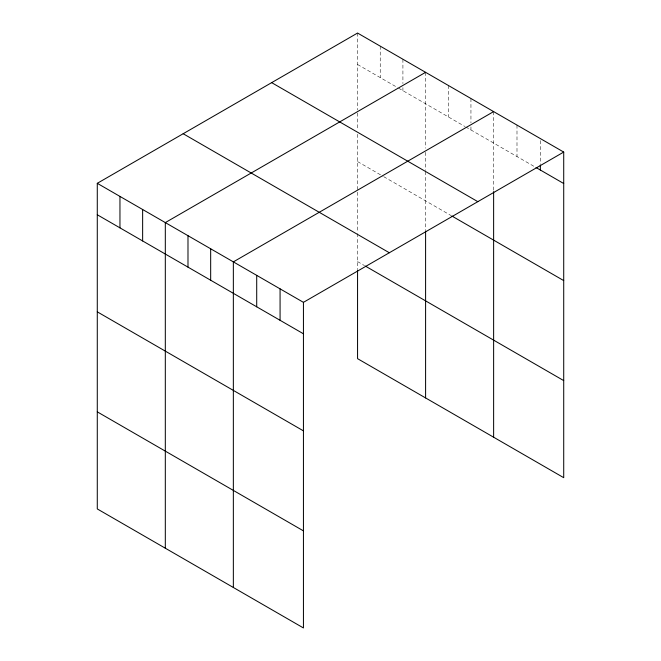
<?xml version="1.0" encoding="UTF-8"?>
<svg xmlns="http://www.w3.org/2000/svg" width="661" height="661" viewBox="0 0 661 661"><rect width="100%" height="100%" fill="white"/><g stroke="black" fill="none" stroke-linecap="round" stroke-linejoin="round"><path stroke-width="0.5" stroke-dasharray="3.31 2.48" d="M357.56 64.497L397.682 87.657M398.558 88.161L464.84 126.433M465.716 126.937L535.162 167.035M357.56 161.573L382.851 176.173M383.727 176.677L450.885 215.453M357.56 261.582L364.541 265.615M540.351 140.611L540.351 163.945M516.993 125.094L516.993 156.541M493.627 111.61L493.627 190.575M470.946 98.514L470.946 122.863M470.946 126.92L470.946 129.961M448.274 85.418L448.274 116.865M425.593 72.33L425.593 148.262M425.593 152.311L425.593 170.513M425.593 171.521L425.593 229.854M402.913 59.234L402.913 83.583M402.913 87.64L402.913 90.681M380.24 46.146L380.24 77.593M357.56 33.05L357.56 109.999M357.56 113.031L357.56 130.225M357.56 134.266L357.56 232.581M357.56 233.581L357.56 269.671"/><path stroke-width="0.99" d="M563.717 152.071L303.44 302.341L303.44 627.95L97.283 508.929L97.283 183.32L357.56 33.05L563.717 152.071L563.717 477.68L357.56 358.659L357.56 270.68M425.593 72.33L165.316 222.6L165.316 548.2M493.627 111.61L233.35 261.88L233.35 587.48M536.03 167.53L563.717 183.518M271.671 82.642L477.829 201.663M451.76 215.957L563.717 280.595M183.171 133.729L389.329 252.758M365.409 266.119L563.717 380.604M97.283 183.32L303.44 302.341M97.283 214.767L303.44 333.788M97.283 311.843L303.44 430.865M97.283 411.853L303.44 530.874M540.351 164.961L540.351 170.034M493.627 191.591L493.627 437.21M425.593 230.854L425.593 397.93M280.074 288.857L280.074 320.304M256.708 275.364L256.708 306.811M210.669 248.784L210.669 280.231M187.988 235.688L187.988 267.135M142.636 209.504L142.636 240.951M119.955 196.416L119.955 227.863"/></g></svg>
